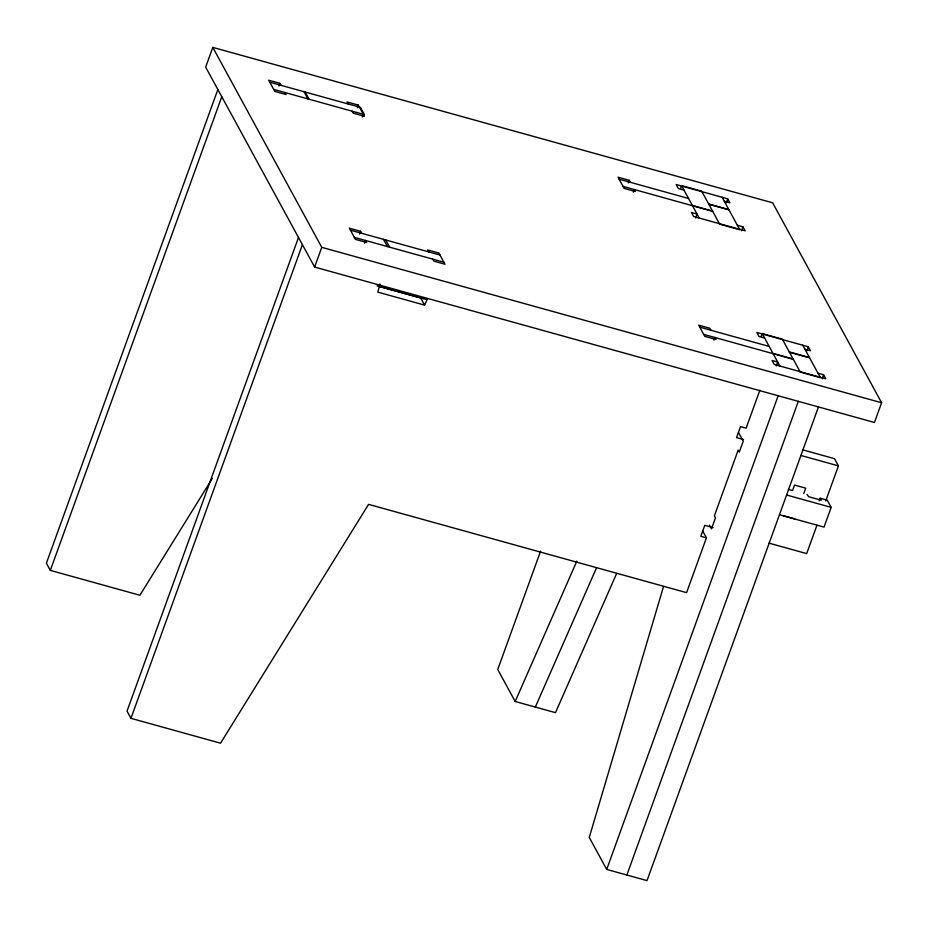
<?xml version="1.0" encoding="UTF-8"?>
<svg xmlns="http://www.w3.org/2000/svg" width="928" height="928" viewBox="0 0 928 928"><rect width="100%" height="100%" fill="white"/><g stroke="black" fill="none" stroke-linecap="round" stroke-linejoin="round"><path stroke-width="1.39" d="M379.958 283.945L377.8 292.123L424.595 305.115L427.634 298.584M663.485 586.612L589.268 837.427L606.703 869.42L647.013 880.614L818.473 406.951M680.618 188.314L681.535 185.577L701.684 191.168L719.664 224.158L739.813 229.761L722.112 197.27M761.25 336.261L762.155 333.535L782.304 339.126L800.284 372.116L820.445 377.708L802.732 345.228M212.802 47.386L205.656 67.129L314.615 267.067L874.454 422.484L881.6 402.752L772.653 202.814L212.802 47.386L321.761 247.335L881.6 402.752M217.86 89.517L46.4 563.18L50.321 570.384L139.896 595.254L212.408 478.291M50.321 570.384L221.78 96.721M278.945 85.956L279.908 83.323L268.702 80.214L274.804 91.42L286.01 94.528L284.919 92.522M298.491 237.475L127.02 711.138L130.952 718.33L220.528 743.2L368.59 504.368L686.581 592.656L706.428 537.834L702.508 530.63M130.952 718.33L302.412 244.667M357.326 107.718L358.278 105.084L347.084 101.976L348.174 103.982M362.338 116.916L363.289 114.283M314.615 267.067L321.761 247.335M359.577 233.914L360.528 231.281L349.334 228.172L355.436 239.366L366.63 242.475L365.539 240.48L364.588 243.113M628.291 182.944L629.242 180.31L618.048 177.202L624.15 188.396L635.344 191.504L634.253 189.509L633.302 192.142M540.618 551.07L497.744 669.482L515.179 701.475L555.489 712.658L616.575 573.62M695.629 218.022L697.056 214.066L691.453 212.512L693.634 216.514L745.138 230.817L742.957 226.815L737.366 225.26M726.276 202.768L727.714 198.824L676.199 184.521L678.38 188.523L683.982 190.078M741.53 230.759L742.957 226.815M713.934 340.089L714.885 337.467L715.975 339.462L704.77 336.354L698.668 325.16L709.874 328.268L710.964 330.264M759.858 390.224L746.112 428.179L740.521 426.625L736.542 437.598L743.525 439.536M776.249 365.968L777.676 362.024L772.084 360.47L774.265 364.472L825.769 378.763L823.588 374.773L817.986 373.218M606.703 869.42L778.163 395.757M806.908 350.726L808.334 346.782L756.83 332.479L759.011 336.481L764.602 338.036M626.852 875.011L798.312 401.348M822.162 378.717L823.588 374.773M803.787 493.51L805.724 488.174L794.53 485.066L792.547 490.541L788.371 489.392M819.215 500.842L820.166 498.208L827.254 500.18L831.175 507.384L824.029 527.116L779.462 514.738M816.942 525.26L806.687 553.598L768.999 543.135M825.734 500.969L838.436 465.879L834.516 458.687L802.418 449.767M515.179 701.475L576.845 561.104M535.328 707.066L596.426 568.029M724.292 201.272L729.884 202.826L727.714 198.824M269.793 82.221L360.493 107.393L364.414 114.596L273.714 89.413M619.138 179.197L688.553 198.476M708.667 203.986L728.816 209.577M708.83 204.288L728.979 209.879M692.358 205.459L712.518 211.05M623.059 186.4L712.681 211.352M804.912 349.218L810.515 350.772L808.334 346.782M350.424 230.167L440 255.038M699.758 327.155L769.184 346.434M789.287 351.944L809.448 357.535M789.45 352.246L809.61 357.837M772.989 353.406L793.138 359.008M354.345 237.371L443.92 262.241M703.679 334.358L793.301 359.31M379.39 286.45L420.674 297.911L424.595 305.115M377.046 285.882L426.52 299.616M800.748 455.416L838.436 465.879M786.608 495.007L831.175 507.384M783.418 515.759L794.612 518.868M713.168 527.638L704.793 525.306L700.826 536.28L706.428 537.834M807.012 494.427L808.694 496.724L821.257 500.215L820.166 498.208M681.535 185.577L699.236 218.068M762.155 333.535L779.856 366.026M629.242 180.31L630.332 182.306M738.491 432.436L743.235 441.148L739.268 452.11L738.178 450.115L714.363 515.898L715.453 517.894L711.486 528.867L709.444 525.132M358.278 105.084L364.379 116.278L353.185 113.17L352.095 111.174M428.794 251.929L427.704 249.934L438.909 253.042L445.011 264.236L433.805 261.128L432.715 259.132M305.115 92.023L309.036 99.215M385.735 239.981L389.656 247.173M303.99 91.71L307.91 98.913M383.496 239.354L387.417 246.558M279.908 83.323L280.987 85.33M360.528 231.281L361.618 233.276"/></g></svg>
